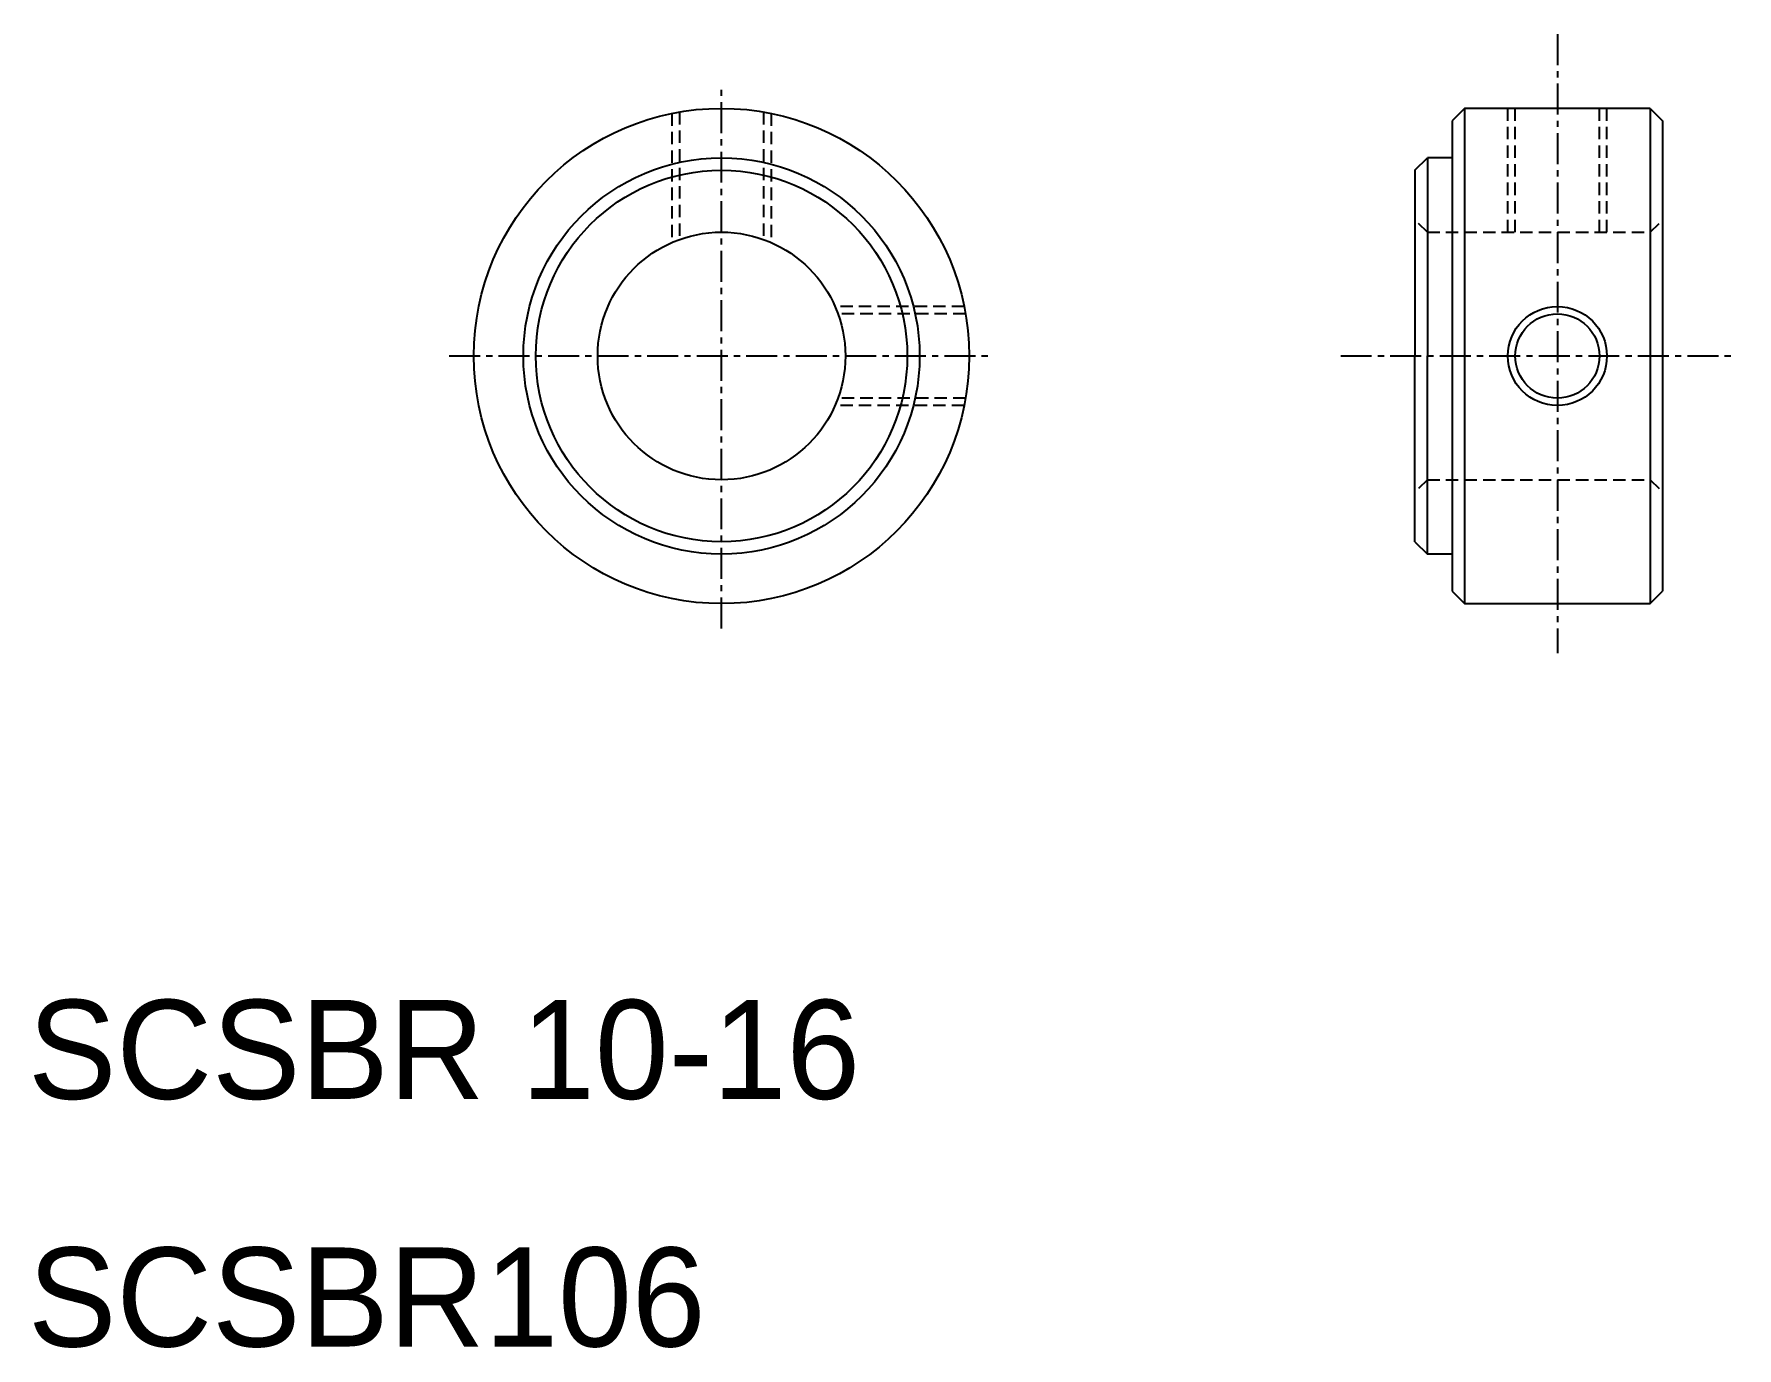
# Model space of a CAD drawing. Extents: x 10.2 to 79, y 9.9 to 63.
import ezdxf

# ---------------------------------------------------------------- set-up
doc = ezdxf.new("R2010")
doc.units = 0
doc.linetypes.add('CENTER', pattern=[2, 1.25, -0.25, 0.25, -0.25])
doc.linetypes.add('DASHED', pattern=[0.75, 0.5, -0.25])
doc.layers.get('0').update_dxf_attribs({"linetype": 'CONTINUOUS'})
doc.layers.add('CENTER', color=1, linetype='CENTER')

msp = doc.modelspace()

# ---------------------------------------------------------------- linework, layer by layer
at = {"color": 3, "linetype": 'DASHED'}
for p, q in [((36.3, 59.854), (36.3, 54.702)), ((39.7, 59.854), (39.7, 54.702)), ((69.75, 55), (69.75, 60)), ((70.05, 55), (70.05, 60)), ((73.45, 55), (73.45, 60)), ((73.75, 55), (73.75, 60)), ((36, 59.798), (36, 54.583)), ((40, 59.798), (40, 54.583)), ((66.5, 55), (66, 55.5)), ((75.5, 55), (76, 55.5)), ((66.5, 55), (75.5, 55)), ((47.798, 52), (42.583, 52)), ((47.854, 51.7), (42.702, 51.7)), ((47.854, 48.3), (42.702, 48.3)), ((47.798, 48), (42.583, 48)), ((66.5, 45), (66, 44.5)), ((66.5, 45), (75.5, 45)), ((75.5, 45), (76, 44.5))]:
    msp.add_line(p, q, dxfattribs=at)
at = {"color": 7, "linetype": 'CONTINUOUS'}
for p, q in [((68, 60), (67.5, 59.5)), ((75.5, 60), (68, 60)), ((68, 60), (68, 40)), ((75.5, 60), (76, 59.5)), ((75.5, 60), (75.5, 40)), ((67.5, 59.5), (67.5, 40.5)), ((76, 59.5), (76, 40.5)), ((66, 57.5), (66.5, 58)), ((66.5, 58), (66.5, 50)), ((67.5, 58), (66.5, 58)), ((66, 57.5), (66, 50)), ((66, 42.5), (66, 50)), ((66.5, 42), (66.5, 50)), ((66, 42.5), (66.5, 42)), ((67.5, 42), (66.5, 42)), ((67.5, 40.5), (68, 40)), ((68, 40), (75.5, 40)), ((75.5, 40), (76, 40.5))]:
    msp.add_line(p, q, dxfattribs=at)
for centre, radius in [((38, 50), 10), ((38, 50), 8), ((38, 50), 7.5), ((38, 50), 5), ((71.75, 50), 1.7)]:
    msp.add_circle(centre, radius, dxfattribs=at)
at = {"color": 3, "linetype": 'CONTINUOUS'}
msp.add_circle((71.75, 50), 2, dxfattribs=at)
at = {"layer": 'CENTER', "color": 1, "linetype": 'CENTER'}
for p, q in [((71.75, 63), (71.75, 38)), ((38, 39), (38, 61)), ((27, 50), (49, 50)), ((63, 50), (79, 50))]:
    msp.add_line(p, q, dxfattribs=at)

# ---------------------------------------------------------------- texts
at = {"color": 7, "linetype": 'CONTINUOUS'}
for s, p in [('SCSBR 10-16', (10, 20)), ('SCSBR106', (10, 10))]:
    msp.add_text(s, height=4, dxfattribs=at).set_placement(p)

doc.saveas('drawing.dxf')
